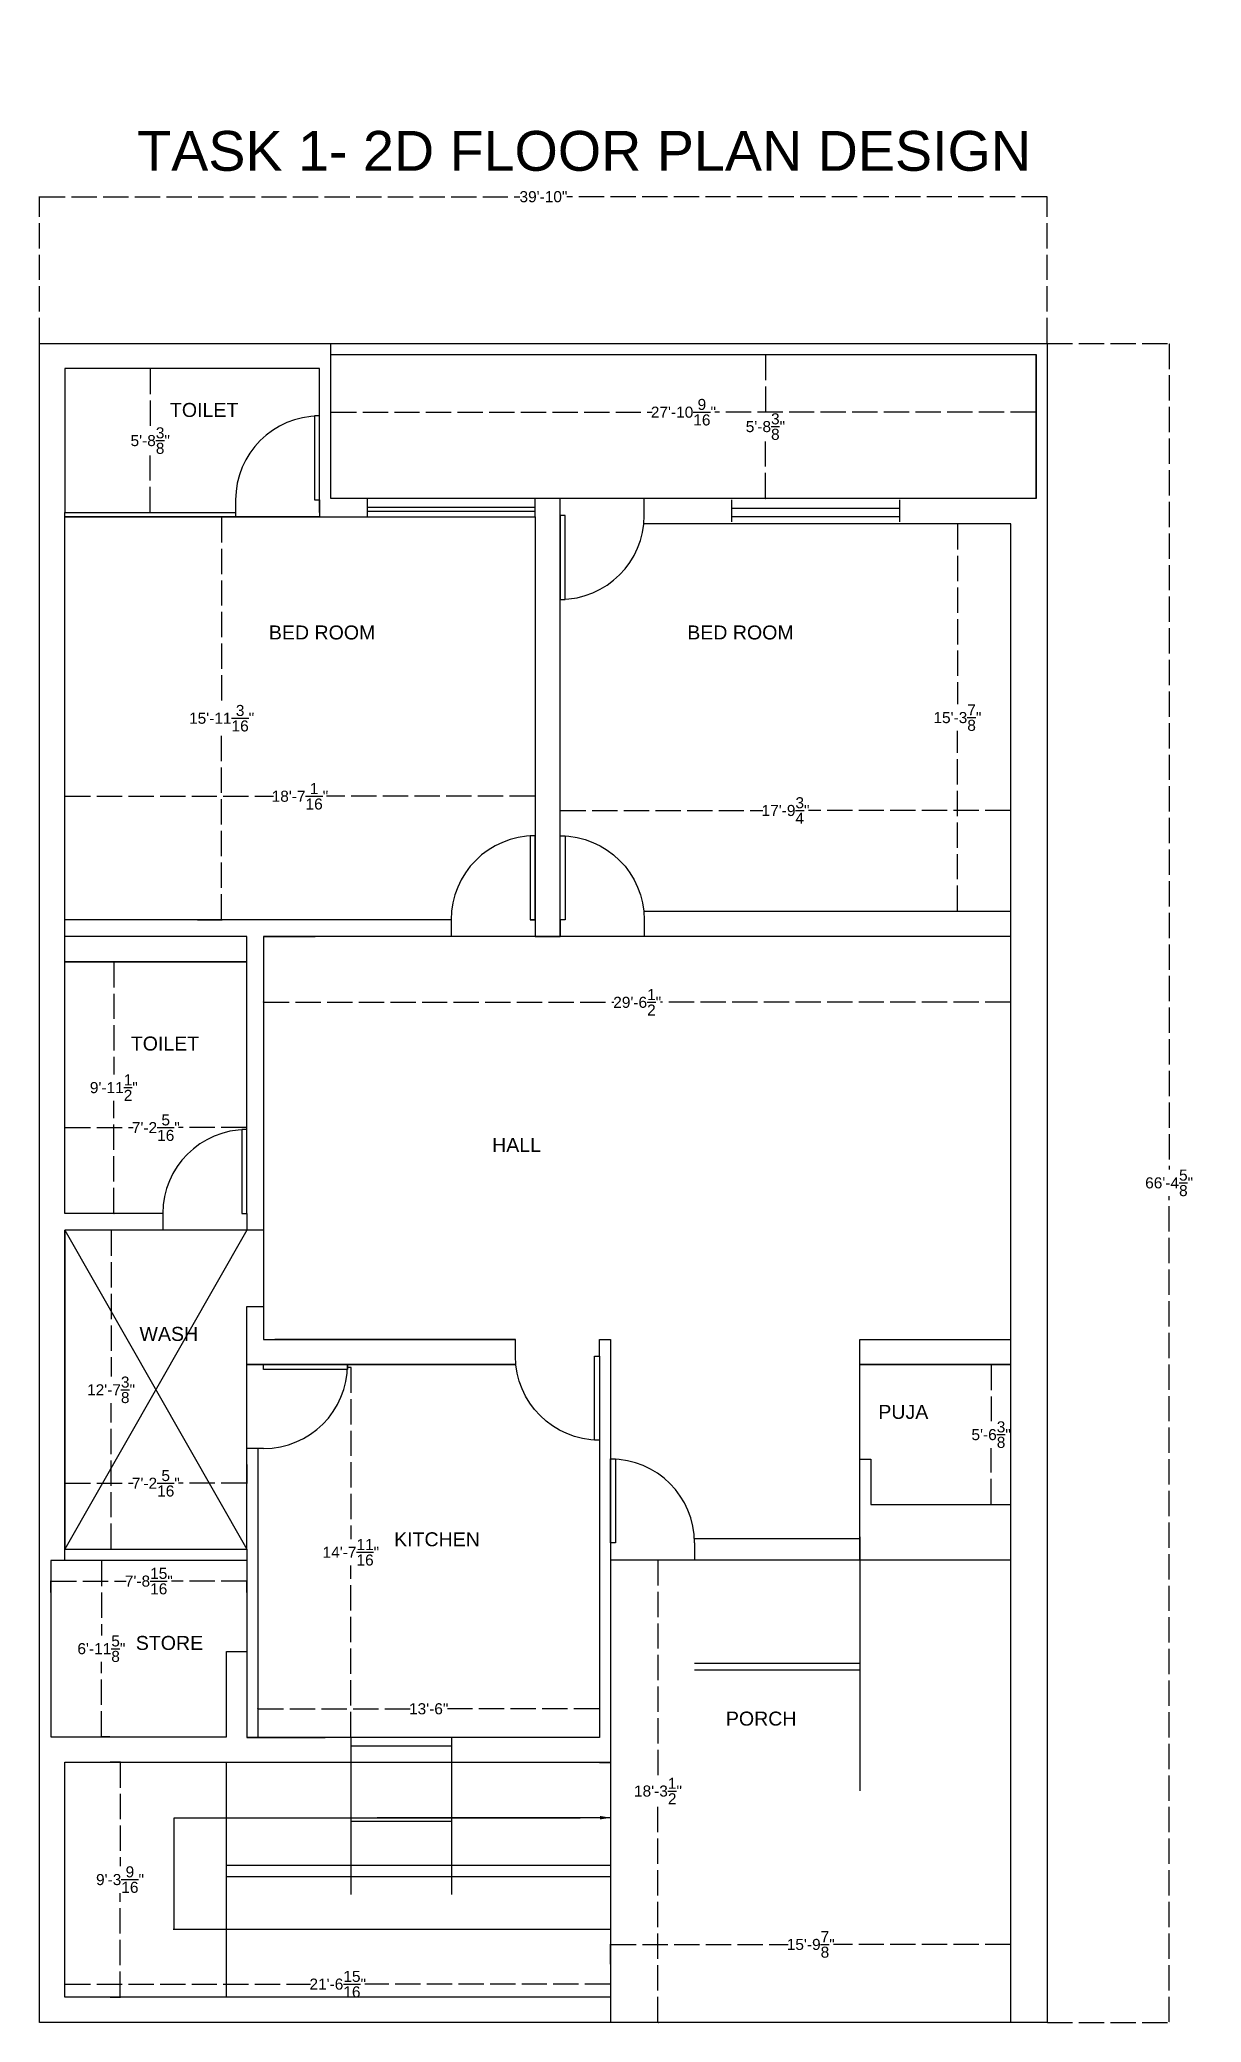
# Model space of a CAD drawing. Header units: inches. Extents: x 2959 to 32425, y 1473 to 3216.
# Drawn here: x 2959 to 3510, y 2275 to 3216 of the extents above; entities outside this region: 1.
import ezdxf
from ezdxf import colors
from ezdxf.entities.mleader import LeaderData, LeaderLine
from ezdxf.math import Vec2, Vec3

# ---------------------------------------------------------------- set-up
doc = ezdxf.new("R2010")
doc.units = ezdxf.units.IN
doc.header["$MEASUREMENT"] = 0
doc.linetypes.add('ACAD_ISO02W100', pattern=[15, 12, -3])
doc.styles.get("Standard").update_dxf_attribs({"font": 'arial.ttf'})
doc.dimstyles.get("Standard").update_dxf_attribs({"dimtxt": 5.25, "dimasz": 0.18, "dimexe": 0.18, "dimexo": 0.0625, "dimgap": 0.09, "dimtad": 0, "dimtih": 1, "dimtoh": 1, "dimdec": 4, "dimzin": 0, "dimdsep": 46, "dimlunit": 4, "dimtxsty": 'Standard', "dimcen": 0.09, "dimadec": 0, "dimazin": 0, "dimtfac": 1, "dimtdec": 4, "dimtofl": 0, "dimtmove": 0, "dimatfit": 3, "dimfxl": 1, "dimtolj": 1, "dimtzin": 0, "dimarcsym": 0})

# ---------------------------------------------------------------- blocks, each defined once
blk = doc.blocks.new('*U8')
for p, q in [((0, 0), (0, -6)), ((-30, 0), (-30, -6))]:
    blk.add_line(p, q)
blk.add_lwpolyline([(0, 0), (0, 30), (-1.75, 30), (-1.75, 0)], close=True)
blk.add_arc((0, 0), 30, 90, 180)
blk = doc.blocks.new('*U9')
for p, q in [((0, 4), (0, 0)), ((0, 2), (60, 2)), ((60, 4), (60, 0))]:
    blk.add_line(p, q)
blk = doc.blocks.new('*U10')
for p, q in [((0, 6), (0, 0)), ((0, 3), (60, 3)), ((60, 6), (60, 0))]:
    blk.add_line(p, q)
blk = doc.blocks.new('*U11')
for p, q in [((0, 6), (0, 0)), ((0, 3), (60, 3)), ((60, 6), (60, 0))]:
    blk.add_line(p, q)
blk = doc.blocks.new('*U12')
for p, q in [((0, 0), (0, -6)), ((30, 0), (30, -6))]:
    blk.add_line(p, q)
blk.add_lwpolyline([(0, 0), (0, 30), (1.75, 30), (1.75, 0)], close=True)
blk.add_arc((0, 0), 30, 0, 90)
blk = doc.blocks.new('*U13')
for p, q in [((0, 6), (0, 0)), ((0, 3), (36, 3)), ((36, 6), (36, 0))]:
    blk.add_line(p, q)
blk = doc.blocks.new('*D14')
at = {"color": 0, "linetype": 'ACAD_ISO02W100', "lineweight": -2, "transparency": 16777216}
for p, q in [((3303.01, 3066.59), (3303.01, 3038.95)), ((3303.07, 3066.77), (3303.19, 3066.77)), ((3303.01, 2998.57), (3303.01, 3026.2)), ((3303.07, 2998.39), (3303.19, 2998.39))]:
    blk.add_line(p, q, dxfattribs=at)
at = {"color": 0, "linetype": 'ACAD_ISO02W100', "transparency": 16777216}
for points in [[(3302.98, 3066.59), (3303.04, 3066.59), (3303.01, 3066.77)], [(3302.98, 2998.57), (3303.04, 2998.57), (3303.01, 2998.39)]]:
    blk.add_solid(points, dxfattribs=at)
at = {"layer": 'Defpoints', "color": 0, "linetype": 'ACAD_ISO02W100', "transparency": 16777216}
for p in [(3303.01, 3066.77), (3303.01, 2998.39), (3303.01, 2998.39)]:
    blk.add_point(p, dxfattribs=at)
at = {"color": 0, "linetype": 'ACAD_ISO02W100', "transparency": 16777216, "insert": (3303.01, 3032.58), "char_height": 5.25, "attachment_point": 5}
blk.add_mtext('\\A1;5\'-8{\\H1x;\\S3/8;}"', dxfattribs=at)
blk = doc.blocks.new('*D15')
at = {"color": 0, "linetype": 'ACAD_ISO02W100', "lineweight": -2, "transparency": 16777216}
for p, q in [((3012.06, 3060.13), (3010.97, 3060.13)), ((3011.15, 3059.95), (3011.15, 3032.31)), ((3011.15, 2991.93), (3011.15, 3019.57)), ((3011.21, 2991.75), (3011.33, 2991.75))]:
    blk.add_line(p, q, dxfattribs=at)
at = {"color": 0, "linetype": 'ACAD_ISO02W100', "transparency": 16777216}
for points in [[(3011.12, 3059.95), (3011.18, 3059.95), (3011.15, 3060.13)], [(3011.12, 2991.93), (3011.18, 2991.93), (3011.15, 2991.75)]]:
    blk.add_solid(points, dxfattribs=at)
at = {"layer": 'Defpoints', "color": 0, "linetype": 'ACAD_ISO02W100', "transparency": 16777216}
for p in [(3012.12, 3060.13), (3011.15, 2991.75), (3011.15, 2991.75)]:
    blk.add_point(p, dxfattribs=at)
at = {"color": 0, "linetype": 'ACAD_ISO02W100', "transparency": 16777216, "insert": (3011.15, 3025.94), "char_height": 5.25, "attachment_point": 5}
blk.add_mtext('\\A1;5\'-8{\\H1x;\\S3/8;}"', dxfattribs=at)
blk = doc.blocks.new('*D16')
at = {"color": 0, "linetype": 'ACAD_ISO02W100', "lineweight": -2, "transparency": 16777216}
for p, q in [((3033.58, 2989.8), (3045.21, 2989.8)), ((3045.03, 2989.62), (3045.03, 2900.58)), ((3045.03, 2798.79), (3045.03, 2887.83)), ((3033.58, 2798.61), (3045.21, 2798.61))]:
    blk.add_line(p, q, dxfattribs=at)
at = {"color": 0, "linetype": 'ACAD_ISO02W100', "transparency": 16777216}
for points in [[(3045, 2989.62), (3045.06, 2989.62), (3045.03, 2989.8)], [(3045, 2798.79), (3045.06, 2798.79), (3045.03, 2798.61)]]:
    blk.add_solid(points, dxfattribs=at)
at = {"layer": 'Defpoints', "color": 0, "linetype": 'ACAD_ISO02W100', "transparency": 16777216}
for p in [(3033.52, 2989.8), (3033.52, 2798.61), (3045.03, 2798.61)]:
    blk.add_point(p, dxfattribs=at)
at = {"color": 0, "linetype": 'ACAD_ISO02W100', "transparency": 16777216, "insert": (3045.03, 2894.21), "char_height": 5.25, "attachment_point": 5}
blk.add_mtext('\\A1;15\'-11{\\H1x;\\S3/16;}"', dxfattribs=at)
blk = doc.blocks.new('*D17')
at = {"color": 0, "linetype": 'ACAD_ISO02W100', "lineweight": -2, "transparency": 16777216}
for p, q in [((3096.79, 3035.29), (3096.79, 3039.6)), ((3096.97, 3039.42), (3249.21, 3039.42)), ((3431.2, 3039.42), (3278.96, 3039.42)), ((3431.38, 3035.29), (3431.38, 3039.6))]:
    blk.add_line(p, q, dxfattribs=at)
at = {"color": 0, "linetype": 'ACAD_ISO02W100', "transparency": 16777216}
for points in [[(3096.97, 3039.45), (3096.97, 3039.39), (3096.79, 3039.42)], [(3431.2, 3039.45), (3431.2, 3039.39), (3431.38, 3039.42)]]:
    blk.add_solid(points, dxfattribs=at)
at = {"layer": 'Defpoints', "color": 0, "linetype": 'ACAD_ISO02W100', "transparency": 16777216}
for p in [(3431.38, 3039.42), (3096.79, 3035.23), (3431.38, 3035.23)]:
    blk.add_point(p, dxfattribs=at)
at = {"color": 0, "linetype": 'ACAD_ISO02W100', "transparency": 16777216, "insert": (3264.09, 3039.42), "char_height": 5.25, "attachment_point": 5}
blk.add_mtext('\\A1;27\'-10{\\H1x;\\S9/16;}"', dxfattribs=at)
blk = doc.blocks.new('*D18')
at = {"color": 0, "linetype": 'ACAD_ISO02W100', "lineweight": -2, "transparency": 16777216}
for p, q in [((2970.65, 2857.24), (2970.65, 2857.36)), ((2970.83, 2857.18), (3069.64, 2857.18)), ((3193.54, 2857.18), (3094.73, 2857.18)), ((3193.72, 2857.24), (3193.72, 2857.36))]:
    blk.add_line(p, q, dxfattribs=at)
at = {"color": 0, "linetype": 'ACAD_ISO02W100', "transparency": 16777216}
for points in [[(2970.83, 2857.21), (2970.83, 2857.15), (2970.65, 2857.18)], [(3193.54, 2857.21), (3193.54, 2857.15), (3193.72, 2857.18)]]:
    blk.add_solid(points, dxfattribs=at)
at = {"layer": 'Defpoints', "color": 0, "linetype": 'ACAD_ISO02W100', "transparency": 16777216}
for p in [(2970.65, 2857.18), (3193.72, 2857.18), (3193.72, 2857.18)]:
    blk.add_point(p, dxfattribs=at)
at = {"color": 0, "linetype": 'ACAD_ISO02W100', "transparency": 16777216, "insert": (3082.18, 2857.18), "char_height": 5.25, "attachment_point": 5}
blk.add_mtext('\\A1;18\'-7{\\H1x;\\S1/16;}"', dxfattribs=at)
blk = doc.blocks.new('*D19')
at = {"color": 0, "linetype": 'ACAD_ISO02W100', "lineweight": -2, "transparency": 16777216}
for p, q in [((3394.08, 2986.26), (3394.08, 2900.8)), ((3394.15, 2986.44), (3394.26, 2986.44)), ((3394.08, 2802.77), (3394.08, 2888.23)), ((3394.15, 2802.59), (3394.26, 2802.59))]:
    blk.add_line(p, q, dxfattribs=at)
at = {"color": 0, "linetype": 'ACAD_ISO02W100', "transparency": 16777216}
for points in [[(3394.05, 2986.26), (3394.11, 2986.26), (3394.08, 2986.44)], [(3394.05, 2802.77), (3394.11, 2802.77), (3394.08, 2802.59)]]:
    blk.add_solid(points, dxfattribs=at)
at = {"layer": 'Defpoints', "color": 0, "linetype": 'ACAD_ISO02W100', "transparency": 16777216}
for p in [(3394.08, 2986.44), (3394.08, 2802.59), (3394.08, 2802.59)]:
    blk.add_point(p, dxfattribs=at)
at = {"color": 0, "linetype": 'ACAD_ISO02W100', "transparency": 16777216, "insert": (3394.08, 2894.51), "char_height": 5.25, "attachment_point": 5}
blk.add_mtext('\\A1;15\'-3{\\H1x;\\S7/8;}"', dxfattribs=at)
blk = doc.blocks.new('*D20')
at = {"color": 0, "linetype": 'ACAD_ISO02W100', "lineweight": -2, "transparency": 16777216}
for p, q in [((3205.66, 2850.49), (3205.66, 2850.61)), ((3419.43, 2850.49), (3419.43, 2850.61)), ((3205.84, 2850.43), (3301.7, 2850.43)), ((3419.25, 2850.43), (3323.4, 2850.43))]:
    blk.add_line(p, q, dxfattribs=at)
at = {"color": 0, "linetype": 'ACAD_ISO02W100', "transparency": 16777216}
for points in [[(3205.84, 2850.46), (3205.84, 2850.4), (3205.66, 2850.43)], [(3419.25, 2850.46), (3419.25, 2850.4), (3419.43, 2850.43)]]:
    blk.add_solid(points, dxfattribs=at)
at = {"layer": 'Defpoints', "color": 0, "linetype": 'ACAD_ISO02W100', "transparency": 16777216}
for p in [(3205.66, 2850.43), (3419.43, 2850.43), (3419.43, 2850.43)]:
    blk.add_point(p, dxfattribs=at)
at = {"color": 0, "linetype": 'ACAD_ISO02W100', "transparency": 16777216, "insert": (3312.55, 2850.43), "char_height": 5.25, "attachment_point": 5}
blk.add_mtext('\\A1;17\'-9{\\H1x;\\S3/4;}"', dxfattribs=at)
blk = doc.blocks.new('*D21')
at = {"color": 0, "linetype": 'ACAD_ISO02W100', "lineweight": -2, "transparency": 16777216}
for p, q in [((2991.15, 2778.69), (2994.07, 2778.69)), ((2993.89, 2778.51), (2993.89, 2725.22)), ((2993.89, 2659.37), (2993.89, 2712.66)), ((2993.95, 2659.19), (2994.07, 2659.19))]:
    blk.add_line(p, q, dxfattribs=at)
at = {"color": 0, "linetype": 'ACAD_ISO02W100', "transparency": 16777216}
for points in [[(2993.86, 2778.51), (2993.92, 2778.51), (2993.89, 2778.69)], [(2993.86, 2659.37), (2993.92, 2659.37), (2993.89, 2659.19)]]:
    blk.add_solid(points, dxfattribs=at)
at = {"layer": 'Defpoints', "color": 0, "linetype": 'ACAD_ISO02W100', "transparency": 16777216}
for p in [(2991.09, 2778.69), (2993.89, 2659.19), (2993.89, 2659.19)]:
    blk.add_point(p, dxfattribs=at)
at = {"color": 0, "linetype": 'ACAD_ISO02W100', "transparency": 16777216, "insert": (2993.89, 2718.94), "char_height": 5.25, "attachment_point": 5}
blk.add_mtext('\\A1;9\'-11{\\H1x;\\S1/2;}"', dxfattribs=at)
blk = doc.blocks.new('*D22')
at = {"color": 0, "linetype": 'ACAD_ISO02W100', "lineweight": -2, "transparency": 16777216}
for p, q in [((2970.65, 2700.02), (2970.65, 2700.13)), ((2970.83, 2699.95), (3003.07, 2699.95)), ((3056.78, 2699.95), (3024.54, 2699.95)), ((3056.96, 2700.02), (3056.96, 2700.13))]:
    blk.add_line(p, q, dxfattribs=at)
at = {"color": 0, "linetype": 'ACAD_ISO02W100', "transparency": 16777216}
for points in [[(2970.83, 2699.98), (2970.83, 2699.92), (2970.65, 2699.95)], [(3056.78, 2699.98), (3056.78, 2699.92), (3056.96, 2699.95)]]:
    blk.add_solid(points, dxfattribs=at)
at = {"layer": 'Defpoints', "color": 0, "linetype": 'ACAD_ISO02W100', "transparency": 16777216}
for p in [(2970.65, 2699.95), (3056.96, 2699.95), (3056.96, 2699.95)]:
    blk.add_point(p, dxfattribs=at)
at = {"color": 0, "linetype": 'ACAD_ISO02W100', "transparency": 16777216, "insert": (3013.81, 2699.95), "char_height": 5.25, "attachment_point": 5}
blk.add_mtext('\\A1;7\'-2{\\H1x;\\S5/16;}"', dxfattribs=at)
blk = doc.blocks.new('*D23')
at = {"color": 0, "linetype": 'ACAD_ISO02W100', "lineweight": -2, "transparency": 16777216}
for p, q in [((3064.92, 2759.47), (3064.92, 2759.59)), ((3065.1, 2759.41), (3231.11, 2759.41)), ((3419.25, 2759.41), (3253.24, 2759.41)), ((3419.43, 2759.47), (3419.43, 2759.59))]:
    blk.add_line(p, q, dxfattribs=at)
at = {"color": 0, "linetype": 'ACAD_ISO02W100', "transparency": 16777216}
for points in [[(3065.1, 2759.44), (3065.1, 2759.38), (3064.92, 2759.41)], [(3419.25, 2759.44), (3419.25, 2759.38), (3419.43, 2759.41)]]:
    blk.add_solid(points, dxfattribs=at)
at = {"layer": 'Defpoints', "color": 0, "linetype": 'ACAD_ISO02W100', "transparency": 16777216}
for p in [(3064.92, 2759.41), (3419.43, 2759.41), (3419.43, 2759.41)]:
    blk.add_point(p, dxfattribs=at)
at = {"color": 0, "linetype": 'ACAD_ISO02W100', "transparency": 16777216, "insert": (3242.18, 2759.41), "char_height": 5.25, "attachment_point": 5}
blk.add_mtext('\\A1;29\'-6{\\H1x;\\S1/2;}"', dxfattribs=at)
blk = doc.blocks.new('*D24')
at = {"color": 0, "linetype": 'ACAD_ISO02W100', "lineweight": -2, "transparency": 16777216}
for p, q in [((2992.56, 2651.05), (2992.56, 2581.87)), ((2992.62, 2651.23), (2992.74, 2651.23)), ((2992.56, 2500.05), (2992.56, 2569.22)), ((2992.62, 2499.87), (2992.74, 2499.87))]:
    blk.add_line(p, q, dxfattribs=at)
at = {"color": 0, "linetype": 'ACAD_ISO02W100', "transparency": 16777216}
for points in [[(2992.53, 2651.05), (2992.59, 2651.05), (2992.56, 2651.23)], [(2992.53, 2500.05), (2992.59, 2500.05), (2992.56, 2499.87)]]:
    blk.add_solid(points, dxfattribs=at)
at = {"layer": 'Defpoints', "color": 0, "linetype": 'ACAD_ISO02W100', "transparency": 16777216}
for p in [(2992.56, 2651.23), (2992.56, 2499.87), (2992.56, 2499.87)]:
    blk.add_point(p, dxfattribs=at)
at = {"color": 0, "linetype": 'ACAD_ISO02W100', "transparency": 16777216, "insert": (2992.56, 2575.55), "char_height": 5.25, "attachment_point": 5}
blk.add_mtext('\\A1;12\'-7{\\H1x;\\S3/8;}"', dxfattribs=at)
blk = doc.blocks.new('*D25')
at = {"color": 0, "linetype": 'ACAD_ISO02W100', "lineweight": -2, "transparency": 16777216}
for p, q in [((2970.65, 2540.14), (2970.65, 2531.04)), ((3056.96, 2540.14), (3056.96, 2531.04)), ((2970.83, 2531.22), (3003.07, 2531.22)), ((3056.78, 2531.22), (3024.54, 2531.22))]:
    blk.add_line(p, q, dxfattribs=at)
at = {"color": 0, "linetype": 'ACAD_ISO02W100', "transparency": 16777216}
for points in [[(2970.83, 2531.25), (2970.83, 2531.19), (2970.65, 2531.22)], [(3056.78, 2531.25), (3056.78, 2531.19), (3056.96, 2531.22)]]:
    blk.add_solid(points, dxfattribs=at)
at = {"layer": 'Defpoints', "color": 0, "linetype": 'ACAD_ISO02W100', "transparency": 16777216}
for p in [(2970.65, 2540.2), (3056.96, 2540.2), (3056.96, 2531.22)]:
    blk.add_point(p, dxfattribs=at)
at = {"color": 0, "linetype": 'ACAD_ISO02W100', "transparency": 16777216, "insert": (3013.81, 2531.22), "char_height": 5.25, "attachment_point": 5}
blk.add_mtext('\\A1;7\'-2{\\H1x;\\S5/16;}"', dxfattribs=at)
blk = doc.blocks.new('*D26')
at = {"color": 0, "linetype": 'ACAD_ISO02W100', "lineweight": -2, "transparency": 16777216}
for p, q in [((2991.99, 2494.55), (2987.8, 2494.55)), ((2987.98, 2494.37), (2987.98, 2459.05)), ((2987.98, 2411.09), (2987.98, 2446.41)), ((2991.99, 2410.91), (2987.8, 2410.91))]:
    blk.add_line(p, q, dxfattribs=at)
at = {"color": 0, "linetype": 'ACAD_ISO02W100', "transparency": 16777216}
for points in [[(2987.95, 2494.37), (2988.01, 2494.37), (2987.98, 2494.55)], [(2987.95, 2411.09), (2988.01, 2411.09), (2987.98, 2410.91)]]:
    blk.add_solid(points, dxfattribs=at)
at = {"layer": 'Defpoints', "color": 0, "linetype": 'ACAD_ISO02W100', "transparency": 16777216}
for p in [(2992.06, 2494.55), (2987.98, 2410.91), (2992.06, 2410.91)]:
    blk.add_point(p, dxfattribs=at)
at = {"color": 0, "linetype": 'ACAD_ISO02W100', "transparency": 16777216, "insert": (2987.98, 2452.73), "char_height": 5.25, "attachment_point": 5}
blk.add_mtext('\\A1;6\'-11{\\H1x;\\S5/8;}"', dxfattribs=at)
blk = doc.blocks.new('*D27')
at = {"color": 0, "linetype": 'ACAD_ISO02W100', "lineweight": -2, "transparency": 16777216}
for p, q in [((2964.02, 2479.44), (2964.02, 2484.97)), ((2964.2, 2484.79), (2999.73, 2484.79)), ((3056.78, 2484.79), (3021.24, 2484.79)), ((3056.96, 2479.44), (3056.96, 2484.97))]:
    blk.add_line(p, q, dxfattribs=at)
at = {"color": 0, "linetype": 'ACAD_ISO02W100', "transparency": 16777216}
for points in [[(2964.2, 2484.82), (2964.2, 2484.76), (2964.02, 2484.79)], [(3056.78, 2484.82), (3056.78, 2484.76), (3056.96, 2484.79)]]:
    blk.add_solid(points, dxfattribs=at)
at = {"layer": 'Defpoints', "color": 0, "linetype": 'ACAD_ISO02W100', "transparency": 16777216}
for p in [(3056.96, 2484.79), (2964.02, 2479.38), (3056.96, 2479.38)]:
    blk.add_point(p, dxfattribs=at)
at = {"color": 0, "linetype": 'ACAD_ISO02W100', "transparency": 16777216, "insert": (3010.49, 2484.79), "char_height": 5.25, "attachment_point": 5}
blk.add_mtext('\\A1;7\'-8{\\H1x;\\S15/16;}"', dxfattribs=at)
blk = doc.blocks.new('*D28')
at = {"color": 0, "linetype": 'ACAD_ISO02W100', "lineweight": -2, "transparency": 16777216}
for p, q in [((3104.82, 2586.33), (3106.52, 2586.33)), ((3106.34, 2586.15), (3106.34, 2504.76)), ((3106.34, 2410.8), (3106.34, 2492.19)), ((3106.4, 2410.62), (3106.52, 2410.62))]:
    blk.add_line(p, q, dxfattribs=at)
at = {"color": 0, "linetype": 'ACAD_ISO02W100', "transparency": 16777216}
for points in [[(3106.31, 2586.15), (3106.37, 2586.15), (3106.34, 2586.33)], [(3106.31, 2410.8), (3106.37, 2410.8), (3106.34, 2410.62)]]:
    blk.add_solid(points, dxfattribs=at)
at = {"layer": 'Defpoints', "color": 0, "linetype": 'ACAD_ISO02W100', "transparency": 16777216}
for p in [(3104.76, 2586.33), (3106.34, 2410.62), (3106.34, 2410.62)]:
    blk.add_point(p, dxfattribs=at)
at = {"color": 0, "linetype": 'ACAD_ISO02W100', "transparency": 16777216, "insert": (3106.34, 2498.48), "char_height": 5.25, "attachment_point": 5}
blk.add_mtext('\\A1;14\'-7{\\H1x;\\S11/16;}"', dxfattribs=at)
blk = doc.blocks.new('*D29')
at = {"color": 0, "linetype": 'ACAD_ISO02W100', "lineweight": -2, "transparency": 16777216}
for p, q in [((3062.27, 2424.25), (3062.27, 2424.36)), ((3062.45, 2424.18), (3134.4, 2424.18)), ((3224.07, 2424.18), (3152.12, 2424.18)), ((3224.25, 2424.25), (3224.25, 2424.36))]:
    blk.add_line(p, q, dxfattribs=at)
at = {"color": 0, "linetype": 'ACAD_ISO02W100', "transparency": 16777216}
for points in [[(3062.45, 2424.21), (3062.45, 2424.15), (3062.27, 2424.18)], [(3224.07, 2424.21), (3224.07, 2424.15), (3224.25, 2424.18)]]:
    blk.add_solid(points, dxfattribs=at)
at = {"layer": 'Defpoints', "color": 0, "linetype": 'ACAD_ISO02W100', "transparency": 16777216}
for p in [(3062.27, 2424.18), (3224.25, 2424.18), (3224.25, 2424.18)]:
    blk.add_point(p, dxfattribs=at)
at = {"color": 0, "linetype": 'ACAD_ISO02W100', "transparency": 16777216, "insert": (3143.26, 2424.18), "char_height": 5.25, "attachment_point": 5}
blk.add_mtext('\\A1;13\'-6"', dxfattribs=at)
blk = doc.blocks.new('*D30')
at = {"color": 0, "linetype": 'ACAD_ISO02W100', "lineweight": -2, "transparency": 16777216}
for p, q in [((3252.03, 2494.75), (3252.03, 2391.46)), ((3252.09, 2494.93), (3252.21, 2494.93)), ((3252.03, 2275.61), (3252.03, 2378.9)), ((3252.09, 2275.43), (3252.21, 2275.43))]:
    blk.add_line(p, q, dxfattribs=at)
at = {"color": 0, "linetype": 'ACAD_ISO02W100', "transparency": 16777216}
for points in [[(3252, 2494.75), (3252.06, 2494.75), (3252.03, 2494.93)], [(3252, 2275.61), (3252.06, 2275.61), (3252.03, 2275.43)]]:
    blk.add_solid(points, dxfattribs=at)
at = {"layer": 'Defpoints', "color": 0, "linetype": 'ACAD_ISO02W100', "transparency": 16777216}
for p in [(3252.03, 2494.93), (3252.03, 2275.43), (3252.03, 2275.43)]:
    blk.add_point(p, dxfattribs=at)
at = {"color": 0, "linetype": 'ACAD_ISO02W100', "transparency": 16777216, "insert": (3252.03, 2385.18), "char_height": 5.25, "attachment_point": 5}
blk.add_mtext('\\A1;18\'-3{\\H1x;\\S1/2;}"', dxfattribs=at)
blk = doc.blocks.new('*D31')
at = {"color": 0, "linetype": 'ACAD_ISO02W100', "lineweight": -2, "transparency": 16777216}
for p, q in [((3229.56, 2303.05), (3229.56, 2312.58)), ((3229.74, 2312.4), (3313.73, 2312.4)), ((3419.25, 2312.4), (3335.26, 2312.4)), ((3419.43, 2303.05), (3419.43, 2312.58))]:
    blk.add_line(p, q, dxfattribs=at)
at = {"color": 0, "linetype": 'ACAD_ISO02W100', "transparency": 16777216}
for points in [[(3229.74, 2312.43), (3229.74, 2312.37), (3229.56, 2312.4)], [(3419.25, 2312.43), (3419.25, 2312.37), (3419.43, 2312.4)]]:
    blk.add_solid(points, dxfattribs=at)
at = {"layer": 'Defpoints', "color": 0, "linetype": 'ACAD_ISO02W100', "transparency": 16777216}
for p in [(3419.43, 2312.4), (3229.56, 2302.99), (3419.43, 2302.99)]:
    blk.add_point(p, dxfattribs=at)
at = {"color": 0, "linetype": 'ACAD_ISO02W100', "transparency": 16777216, "insert": (3324.5, 2312.4), "char_height": 5.25, "attachment_point": 5}
blk.add_mtext('\\A1;15\'-9{\\H1x;\\S7/8;}"', dxfattribs=at)
blk = doc.blocks.new('*D32')
at = {"color": 0, "linetype": 'ACAD_ISO02W100', "lineweight": -2, "transparency": 16777216}
for p, q in [((2992.12, 2398.96), (2997, 2398.96)), ((2996.82, 2398.78), (2996.82, 2349.54)), ((2996.82, 2287.56), (2996.82, 2336.8)), ((2992.12, 2287.38), (2997, 2287.38))]:
    blk.add_line(p, q, dxfattribs=at)
at = {"color": 0, "linetype": 'ACAD_ISO02W100', "transparency": 16777216}
for points in [[(2996.79, 2398.78), (2996.85, 2398.78), (2996.82, 2398.96)], [(2996.79, 2287.56), (2996.85, 2287.56), (2996.82, 2287.38)]]:
    blk.add_solid(points, dxfattribs=at)
at = {"layer": 'Defpoints', "color": 0, "linetype": 'ACAD_ISO02W100', "transparency": 16777216}
for p in [(2992.06, 2398.96), (2992.06, 2287.38), (2996.82, 2287.38)]:
    blk.add_point(p, dxfattribs=at)
at = {"color": 0, "linetype": 'ACAD_ISO02W100', "transparency": 16777216, "insert": (2996.82, 2343.17), "char_height": 5.25, "attachment_point": 5}
blk.add_mtext('\\A1;9\'-3{\\H1x;\\S9/16;}"', dxfattribs=at)
blk = doc.blocks.new('*D33')
at = {"color": 0, "linetype": 'ACAD_ISO02W100', "lineweight": -2, "transparency": 16777216}
for p, q in [((2970.65, 2293.63), (2970.65, 2293.75)), ((2970.83, 2293.57), (3087.25, 2293.57)), ((3229.38, 2293.57), (3112.97, 2293.57)), ((3229.56, 2293.63), (3229.56, 2293.75))]:
    blk.add_line(p, q, dxfattribs=at)
at = {"color": 0, "linetype": 'ACAD_ISO02W100', "transparency": 16777216}
for points in [[(2970.83, 2293.6), (2970.83, 2293.54), (2970.65, 2293.57)], [(3229.38, 2293.6), (3229.38, 2293.54), (3229.56, 2293.57)]]:
    blk.add_solid(points, dxfattribs=at)
at = {"layer": 'Defpoints', "color": 0, "linetype": 'ACAD_ISO02W100', "transparency": 16777216}
for p in [(2970.65, 2293.57), (3229.56, 2293.57), (3229.56, 2293.57)]:
    blk.add_point(p, dxfattribs=at)
at = {"color": 0, "linetype": 'ACAD_ISO02W100', "transparency": 16777216, "insert": (3100.11, 2293.57), "char_height": 5.25, "attachment_point": 5}
blk.add_mtext('\\A1;21\'-6{\\H1x;\\S15/16;}"', dxfattribs=at)
blk = doc.blocks.new('*D34')
at = {"color": 0, "linetype": 'ACAD_ISO02W100', "lineweight": -2, "transparency": 16777216}
for p, q in [((3410.08, 2587.32), (3410.08, 2560.68)), ((3410.14, 2587.5), (3410.26, 2587.5)), ((3410.08, 2521.29), (3410.08, 2547.93)), ((3410.14, 2521.11), (3410.26, 2521.11))]:
    blk.add_line(p, q, dxfattribs=at)
at = {"color": 0, "linetype": 'ACAD_ISO02W100', "transparency": 16777216}
for points in [[(3410.05, 2587.32), (3410.11, 2587.32), (3410.08, 2587.5)], [(3410.05, 2521.29), (3410.11, 2521.29), (3410.08, 2521.11)]]:
    blk.add_solid(points, dxfattribs=at)
at = {"layer": 'Defpoints', "color": 0, "linetype": 'ACAD_ISO02W100', "transparency": 16777216}
for p in [(3410.08, 2587.5), (3410.08, 2521.11), (3410.08, 2521.11)]:
    blk.add_point(p, dxfattribs=at)
at = {"color": 0, "linetype": 'ACAD_ISO02W100', "transparency": 16777216, "insert": (3410.08, 2554.3), "char_height": 5.25, "attachment_point": 5}
blk.add_mtext('\\A1;5\'-6{\\H1x;\\S3/8;}"', dxfattribs=at)
blk = doc.blocks.new('*D35')
at = {"color": 0, "linetype": 'ACAD_ISO02W100', "lineweight": -2, "transparency": 16777216}
for p, q in [((2958.7, 3072.14), (2958.7, 3141.81)), ((2958.88, 3141.63), (3186.55, 3141.63)), ((3436.51, 3141.63), (3208.84, 3141.63)), ((3436.69, 3072.14), (3436.69, 3141.81))]:
    blk.add_line(p, q, dxfattribs=at)
at = {"color": 0, "linetype": 'ACAD_ISO02W100', "transparency": 16777216}
for points in [[(2958.88, 3141.66), (2958.88, 3141.6), (2958.7, 3141.63)], [(3436.51, 3141.66), (3436.51, 3141.6), (3436.69, 3141.63)]]:
    blk.add_solid(points, dxfattribs=at)
at = {"layer": 'Defpoints', "color": 0, "linetype": 'ACAD_ISO02W100', "transparency": 16777216}
for p in [(3436.69, 3141.63), (2958.7, 3072.08), (3436.69, 3072.08)]:
    blk.add_point(p, dxfattribs=at)
at = {"color": 0, "linetype": 'ACAD_ISO02W100', "transparency": 16777216, "insert": (3197.7, 3141.63), "char_height": 5.25, "attachment_point": 5}
blk.add_mtext('\\A1;39\'-10"', dxfattribs=at)
blk = doc.blocks.new('*D36')
at = {"color": 0, "linetype": 'ACAD_ISO02W100', "lineweight": -2, "transparency": 16777216}
for p, q in [((3436.76, 3072.08), (3494.71, 3072.08)), ((3494.53, 3071.9), (3494.53, 2680.08)), ((3494.53, 2275.61), (3494.53, 2667.43)), ((3436.76, 2275.43), (3494.71, 2275.43))]:
    blk.add_line(p, q, dxfattribs=at)
at = {"color": 0, "linetype": 'ACAD_ISO02W100', "transparency": 16777216}
for points in [[(3494.5, 3071.9), (3494.56, 3071.9), (3494.53, 3072.08)], [(3494.5, 2275.61), (3494.56, 2275.61), (3494.53, 2275.43)]]:
    blk.add_solid(points, dxfattribs=at)
at = {"layer": 'Defpoints', "color": 0, "linetype": 'ACAD_ISO02W100', "transparency": 16777216}
for p in [(3436.69, 3072.08), (3436.69, 2275.43), (3494.53, 2275.43)]:
    blk.add_point(p, dxfattribs=at)
at = {"color": 0, "linetype": 'ACAD_ISO02W100', "transparency": 16777216, "insert": (3494.53, 2673.75), "char_height": 5.25, "attachment_point": 5}
blk.add_mtext('\\A1;66\'-4{\\H1x;\\S5/8;}"', dxfattribs=at)

msp = doc.modelspace()

# ---------------------------------------------------------------- linework, layer by layer
for p, q in [((3096.7899, 3066.76642), (3431.38162, 3066.76642)), ((3153.88294, 2798.60768), (2970.65414, 2798.60768)), ((3245.49733, 2802.59092), (3419.43192, 2802.59092)), ((3153.88294, 2790.64121), (3070.23501, 2790.64121)), ((3193.71528, 2790.64121), (3205.66499, 2790.64121)), ((3269.34069, 2505.00961), (3340.33685, 2505.00961)), ((3271.82083, 2505.00961), (3347.73673, 2505.00961)), ((3347.73673, 2505.71916), (3347.73673, 2386.02872)), ((3268.09535, 2494.93071), (3268.09535, 2494.91104)), ((3347.73369, 2500.22201), (3347.73369, 2385.24544)), ((3269.37039, 2442.73373), (3347.73369, 2442.73373)), ((3269.39674, 2445.87394), (3347.73673, 2445.87394)), ((3106.33862, 2405.64144), (3106.33862, 2336.10533)), ((3154.13744, 2405.64144), (3154.13744, 2336.10533)), ((3224.25342, 2398.66721), (3229.5644, 2398.66721)), ((3106.33862, 2370.87338), (3154.13744, 2370.87338)), ((3229.5644, 2349.80703), (3047.26482, 2349.80703)), ((3229.5644, 2344.49605), (3047.26482, 2344.49605))]:
    msp.add_line(p, q)
for points in [[(3436.6926, 3072.07739), (3436.6926, 2275.43045), (2958.70443, 2275.43045), (2958.70443, 3072.07739)], [(2970.65414, 2778.69151), (3056.95756, 2778.69151)], [(3064.92403, 2587.49624), (3056.95756, 2587.49624), (3184.62073, 2587.49624)], [(3419.43192, 2587.49624), (3347.73369, 2587.49624)]]:
    msp.add_lwpolyline(points, close=True)
for points in [[(3431.38162, 2998.38755), (3431.38162, 3066.76642), (3431.38162, 2998.38755), (3096.7899, 2998.38755), (3096.7899, 3072.07739)], [(3091.47892, 2991.74883), (3091.47892, 3060.12769), (2970.65414, 3060.12769), (2970.65414, 2991.74883)], [(3017.12521, 2659.19447), (2970.65414, 2659.19447), (2970.65414, 2991.74883), (3051.64658, 2991.74883)], [(3199.69013, 2790.64121), (3205.66499, 2790.64121), (3205.66499, 2998.38755)], [(3091.47892, 2989.80295), (2970.65414, 2989.80295), (3193.71528, 2989.80295), (3193.71528, 2798.60768), (3191.39173, 2798.60768)], [(3419.43192, 2275.43045), (3419.43192, 2986.43785), (3245.29767, 2986.43785)], [(3054.634, 2659.19447), (3056.95756, 2659.19447), (3056.95756, 2778.69151), (3056.95756, 2790.64121), (2970.65414, 2790.64121)], [(3347.73369, 2494.93071), (3347.73369, 2521.109), (3347.73369, 2587.49624), (3347.73369, 2599.44595), (3419.43192, 2599.44595), (3419.43192, 2790.64121), (3064.92403, 2790.64121), (3089.479, 2790.64121)], [(3064.92403, 2790.64121), (3064.92403, 2651.228), (3064.92403, 2599.44595), (3064.92403, 2599.44595), (3184.42107, 2599.44595), (3070.23501, 2599.44595)], [(3064.92403, 2651.228), (2970.65414, 2651.228), (3056.95756, 2499.86508), (3056.95756, 2424.18362), (3056.95756, 2410.61691)], [(3056.95756, 2651.228), (2970.65414, 2499.86508), (3056.95756, 2499.86508), (3056.95756, 2615.14638), (3064.92403, 2615.14638)], [(2970.65414, 2494.5541), (2970.65414, 2651.228), (2970.65414, 2499.86508)], [(3224.25342, 2599.44595), (3229.5644, 2599.44595), (3229.5644, 2424.18362), (3229.5644, 2275.43045)], [(3224.25342, 2587.49624), (3224.25342, 2424.18362), (3224.25342, 2410.61691), (3056.95756, 2410.61691), (3094.15224, 2410.61691)], [(3062.26854, 2547.6639), (3062.26854, 2499.86508), (3062.26854, 2424.18362), (3062.26854, 2410.61691)], [(3347.73369, 2542.62094), (3353.04653, 2542.62094), (3353.04653, 2521.109), (3419.43192, 2521.109)], [(3056.95756, 2494.5541), (2970.65414, 2494.5541), (2964.01541, 2494.5541), (2964.01541, 2410.90617), (3047.26482, 2410.90617), (3047.26482, 2451.3946), (3056.95756, 2451.3946)], [(3229.5644, 2494.93071), (3347.73369, 2494.93071), (3419.43192, 2494.93071)], [(3229.5644, 2287.38015), (2970.65414, 2287.38015), (2970.65414, 2398.95647), (3047.26482, 2398.95647)], [(3047.26482, 2287.38015), (3047.26482, 2398.95647), (3229.5644, 2398.95647)], [(3022.4841, 2319.5346), (3022.4841, 2372.5232), (3215.1103, 2372.5232)]]:
    msp.add_lwpolyline(points)

# ---------------------------------------------------------------- block references
at = {"yscale": 1.327744910103981, "zscale": 1.327744910103981}
for name, p, xscale in [('*U8', (3091.47892, 2997.76942), 1.327744910103981), ('*U10', (3113.99423, 2990.42108), 1.327744910103981), ('*U9', (3113.99423, 2989.80295), 1.327744910103981), ('*U11', (3286.88437, 2989.92065), 1.327744910103981), ('*U9', (3286.88437, 2987.33863), 1.327744910103981), ('*U8', (3193.71528, 2798.60768), 1.327744910103981), ('*U8', (3205.66499, 2798.60768), -1.327744910103981), ('*U8', (3056.95756, 2659.19447), 1.327744910103981), ('*U12', (3229.5644, 2502.89718), 1.327744910103981), ('*U13', (3106.33862, 2402.65044), 1.327744910103981)]:
    msp.add_blockref(name, p, dxfattribs=dict(at, xscale=xscale))
for name, p, xscale, rotation in [('*U8', (3205.66499, 2990.42108), 1.327744910103981, 180), ('*U8', (3224.25342, 2591.47948), -1.327744910103981, 180), ('*U12', (3064.92403, 2587.49624), 1.327744910103981, 270)]:
    msp.add_blockref(name, p, dxfattribs=dict(at, xscale=xscale, rotation=rotation))

# ---------------------------------------------------------------- texts
msp.add_text('TASK 1- 2D FLOOR PLAN DESIGN', height=18.9025746).set_placement((3004.98356, 3153.94904))
msp.add_text('HUHIKJM', height=289.102954, rotation=180).set_placement((32458.27174, 1762.22724))
at = {"attachment_point": 1}
for s, width, gutter_width, insert, char_height in [('TASK 1 - 2D FLOOR PLAN DESIGN', 0.1006479, 0.00029, (3160.22269, 3216.16852), 0.0000581), ('TOILET', 50.1924137, 1.32774, (3020.50653, 3043.79932), 6.638725), ('BED ROOM', 111.7985993, 1.32774, (3067.44654, 2938.21314), 6.638725), ('BED ROOM', 111.7985993, 1.32774, (3265.91347, 2938.21314), 6.638725), ('TOILET', 50.1924137, 1.32774, (3001.9446, 2743.17646), 6.638725), ('HALL', 15.802774, 1.32774, (3173.35043, 2695.03945), 6.638725), ('WASH', 50.9007611, 1.32774, (3006.0568, 2605.40346), 6.638725), ('PUJA', 42.4400912, 1.32774, (3356.56997, 2568.38505), 6.638725), ('KITCHEN', 97.4067947, 1.32774, (3126.84662, 2507.94531), 6.638725), ('\\pxt1;STORE', 7.1300034, 1.32774, (3004.309, 2458.7712), 6.6387246), ('PORCH', 118.4002017, 1.32774, (3284.25126, 2422.87169), 6.638725)]:
    msp.add_mtext_dynamic_manual_height_columns(s, width=width, gutter_width=gutter_width, heights=[0], dxfattribs=dict(at, insert=insert, char_height=char_height))

# ---------------------------------------------------------------- dimensions: what is measured, and where the dimension line sits
at = {"linetype": 'ACAD_ISO02W100'}
for base, p1, p2, picture, middle in [((3436.6926, 3141.63145), (2958.70443, 3072.07739), (3436.6926, 3072.07739), '*D35', (3197.69852, 3141.63145)), ((3431.38162, 3039.41873), (3096.7899, 3035.23247), (3431.38162, 3035.23247), '*D17', (3264.08576, 3039.41873)), ((3193.71528, 2857.17645), (2970.65414, 2857.17645), (3193.71528, 2857.17645), '*D18', (3082.18471, 2857.17645)), ((3419.43192, 2850.43078), (3205.66499, 2850.43078), (3419.43192, 2850.43078), '*D20', (3312.54845, 2850.43078)), ((3419.43192, 2759.40995), (3064.92403, 2759.40995), (3419.43192, 2759.40995), '*D23', (3242.17797, 2759.40995)), ((3056.95756, 2699.95384), (2970.65414, 2699.95384), (3056.95756, 2699.95384), '*D22', (3013.80585, 2699.95384)), ((3056.95756, 2531.21771), (2970.65414, 2540.19827), (3056.95756, 2540.19827), '*D25', (3013.80585, 2531.21771)), ((3056.957557, 2484.792072), (2964.015413, 2479.37553), (3056.957557, 2479.37553), '*D27', (3010.486485, 2484.792072)), ((3224.25342, 2424.18362), (3062.26854, 2424.18362), (3224.25342, 2424.18362), '*D29', (3143.26098, 2424.18362)), ((3419.43192, 2312.40454), (3229.5644, 2302.98837), (3419.43192, 2302.98837), '*D31', (3324.49816, 2312.40454)), ((3229.5644, 2293.56536), (2970.65414, 2293.56536), (3229.5644, 2293.56536), '*D33', (3100.10927, 2293.56536))]:
    dim = msp.add_linear_dim(base=base, p1=p1, p2=p2, dimstyle='Standard', dxfattribs=at)
    dim.commit()
    dim.dimension.update_dxf_attribs({"geometry": picture, "text_midpoint": middle})
for base, p1, p2, picture, middle in [((3494.52662, 2275.43045), (3436.6926, 3072.07739), (3436.6926, 2275.43045), '*D36', (3494.52662, 2673.75392)), ((3011.15036, 2991.74883), (3012.12425, 3060.12769), (3011.15036, 2991.74883), '*D15', (3011.15036, 3025.93826)), ((3303.01219, 2998.38755), (3303.01219, 3066.76642), (3303.01219, 2998.38755), '*D14', (3303.01219, 3032.57698)), ((3045.02537, 2798.60768), (3033.52056, 2989.80295), (3033.52056, 2798.60768), '*D16', (3045.02537, 2894.20532)), ((3394.08408, 2802.59092), (3394.08408, 2986.43785), (3394.08408, 2802.59092), '*D19', (3394.08408, 2894.51438)), ((2993.88967, 2659.19447), (2991.08709, 2778.69151), (2993.88967, 2659.19447), '*D21', (2993.88967, 2718.94299)), ((2992.56193, 2499.86508), (2992.56193, 2651.228), (2992.56193, 2499.86508), '*D24', (2992.56193, 2575.54654)), ((3410.07663, 2521.109), (3410.07663, 2587.49624), (3410.07663, 2521.109), '*D34', (3410.07663, 2554.30262)), ((3106.33862, 2410.61691), (3104.75637, 2586.33447), (3106.33862, 2410.61691), '*D28', (3106.33862, 2498.47569)), ((2987.98248, 2410.90617), (2992.05739, 2494.5541), (2992.05739, 2410.90617), '*D26', (2987.98248, 2452.73013)), ((3252.03159, 2275.43045), (3252.03159, 2494.93071), (3252.03159, 2275.43045), '*D30', (3252.03159, 2385.18058)), ((2996.82443, 2287.38015), (2992.05739, 2398.95647), (2992.05739, 2287.38015), '*D32', (2996.82443, 2343.16831))]:
    dim = msp.add_linear_dim(base=base, p1=p1, p2=p2, angle=90, dimstyle='Standard', dxfattribs=at)
    dim.commit()
    dim.dimension.update_dxf_attribs({"geometry": picture, "text_midpoint": middle})

# ---------------------------------------------------------------- leaders
msp.add_leader([(3229.5644, 2372.5232), (3118.7972, 2372.5232)], dimstyle='Standard', override={"dimasz": 5, "dimgap": 0.09, "dimtad": 0})
ml = msp.add_multileader_mtext('Standard')
ml.set_content('', color=256)
ml.set_leader_properties()
ml.build(insert=Vec2(0, 0))
ml.multileader.update_dxf_attribs({"dogleg_length": 0.36, "arrow_head_size": 0.23899})
ctx = ml.context
ctx.base_point, ctx.char_height, ctx.arrow_head_size, ctx.landing_gap_size, ctx.plane_origin = Vec3(3021.76711, 2319.5346), 0.23899, 0.23899, 0.1195, Vec3(3229.5644, 2319.5346)
ctx.text_align_type = 2
notes = []
notes.append((ctx, [(0, (1, 1, 0), (3022.4841, 2319.5346), (-1, 0), 0.47799, [(0, [(3229.5644, 2319.5346)], 0, [])])]))
ctx.mtext.insert, ctx.mtext.alignment, ctx.mtext.flow_direction = Vec3(3021.88661, 2319.6541), 3, 5
for ctx, leaders in notes:
    for number, flags, end, landing, length, lines in leaders:
        leader = LeaderData()
        leader.index, (leader.has_last_leader_line, leader.has_dogleg_vector, leader.attachment_direction) = number, flags
        leader.last_leader_point, leader.dogleg_vector, leader.dogleg_length = Vec3(end), Vec3(landing), length
        for number, points, colour, breaks in lines:
            line = LeaderLine()
            line.index, line.vertices, line.color, line.breaks = number, Vec3.list(points), colors.encode_raw_color(colour), breaks
            leader.lines.append(line)
        ctx.leaders.append(leader)

doc.saveas('drawing.dxf')
